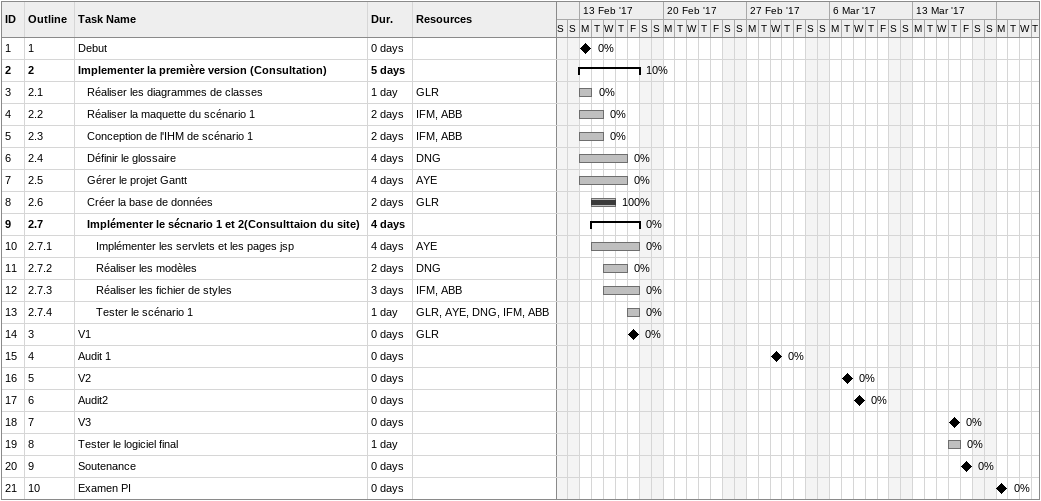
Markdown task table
| ID | WBS | Task | Duration | Start | Finish | Resources | % complete |
|---|---|---|---|---|---|---|---|
| 1 | 1 | Debut | 0d | 2017-02-13 | 2017-02-13 |  | 0 |
| 2 | 2 | **Implementer la première version (Consultation)** | 5d | 2017-02-13 | 2017-02-17 |  | 10 |
| 3 | 2.1 | Réaliser les diagrammes de classes | 1d | 2017-02-13 | 2017-02-13 | GLR | 0 |
| 4 | 2.2 | Réaliser la maquette du scénario 1 | 2d | 2017-02-13 | 2017-02-14 | IFM, ABB | 0 |
| 5 | 2.3 | Conception de l'IHM de scénario 1 | 2d | 2017-02-13 | 2017-02-14 | IFM, ABB | 0 |
| 6 | 2.4 | Définir le glossaire | 4d | 2017-02-13 | 2017-02-16 | DNG | 0 |
| 7 | 2.5 | Gérer le projet Gantt | 4d | 2017-02-13 | 2017-02-16 | AYE | 0 |
| 8 | 2.6 | Créer la base de données | 2d | 2017-02-14 | 2017-02-15 | GLR | 100 |
| 9 | 2.7 | **Implémenter le sécnario 1 et 2(Consulttaion du site)** | 4d | 2017-02-14 | 2017-02-17 |  | 0 |
| 10 | 2.7.1 | Implémenter les servlets et les pages jsp | 4d | 2017-02-14 | 2017-02-17 | AYE | 0 |
| 11 | 2.7.2 | Réaliser les modèles | 2d | 2017-02-15 | 2017-02-16 | DNG | 0 |
| 12 | 2.7.3 | Réaliser les fichier de styles | 3d | 2017-02-15 | 2017-02-17 | IFM, ABB | 0 |
| 13 | 2.7.4 | Tester le scénario 1 | 1d | 2017-02-17 | 2017-02-17 | GLR, AYE, DNG, IFM, ABB | 0 |
| 14 | 3 | V1 | 0d | 2017-02-17 | 2017-02-17 | GLR | 0 |
| 15 | 4 | Audit 1 | 0d | 2017-03-01 | 2017-03-01 |  | 0 |
| 16 | 5 | V2 | 0d | 2017-03-07 | 2017-03-07 |  | 0 |
| 17 | 6 | Audit2 | 0d | 2017-03-08 | 2017-03-08 |  | 0 |
| 18 | 7 | V3 | 0d | 2017-03-16 | 2017-03-16 |  | 0 |
| 19 | 8 | Tester le logiciel final | 1d | 2017-03-16 | 2017-03-16 |  | 0 |
| 20 | 9 | Soutenance | 0d | 2017-03-17 | 2017-03-17 |  | 0 |
| 21 | 10 | Examen PI | 0d | 2017-03-20 | 2017-03-20 |  | 0 |
